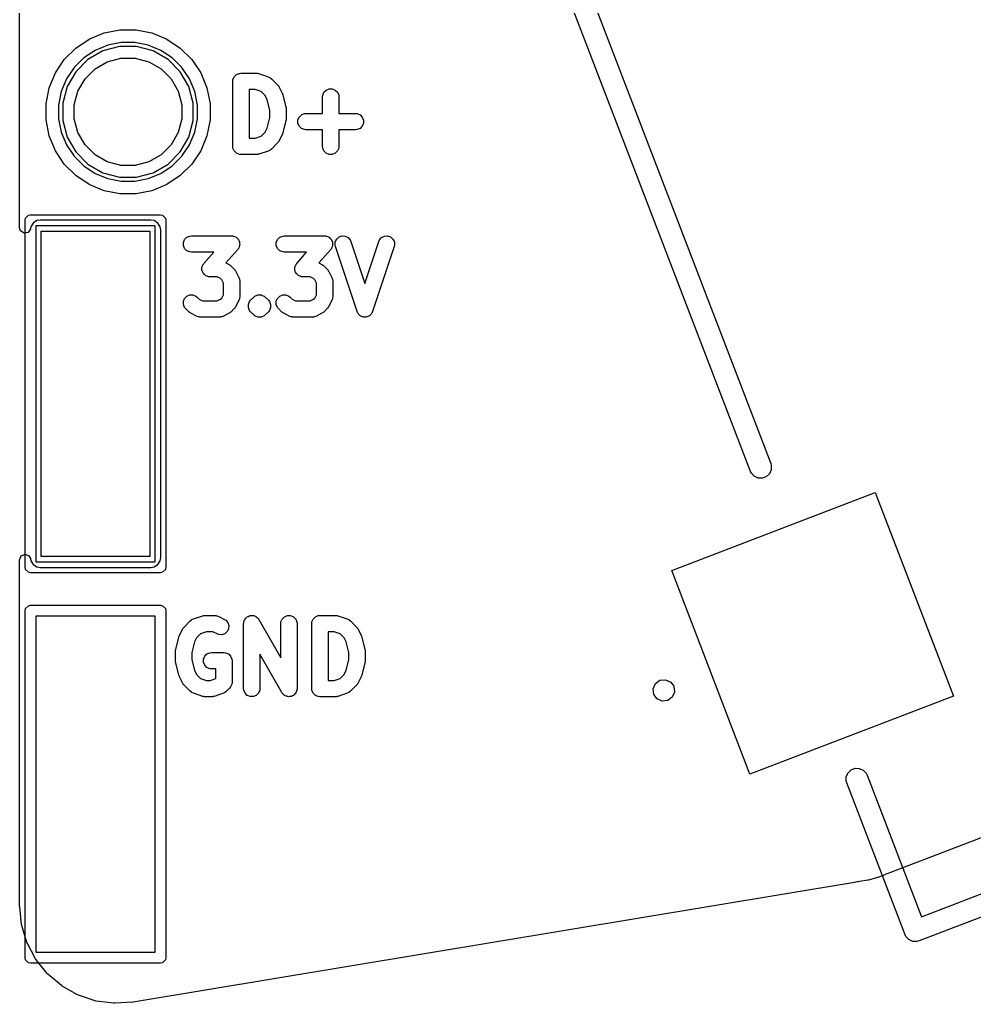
# Model space of a CAD drawing. Extents: x 121.6 to 171.8, y -137.8 to -68.
# Drawn here: x 121.6 to 130.41, y -136.72 to -127.65 of the extents above; entities that cross this region are included whole.
import ezdxf

# ---------------------------------------------------------------- set-up
doc = ezdxf.new("R2010")
doc.units = 0
doc.layers.add('BLACK', color=7, linetype='CONTINUOUS')

msp = doc.modelspace()

# ---------------------------------------------------------------- linework, layer by layer
at = {"layer": 'BLACK', "linetype": 'CONTINUOUS'}
for p, q in [((128.341933, -131.815052), (125.833358, -125.279989)), ((126.05591, -125.301673), (128.528649, -131.743378)), ((121.6005, -128.420677), (121.6005, -126.720677)), ((122.241738, -127.82974), (122.379384, -127.772725)), ((122.379384, -127.772725), (122.525507, -127.74366)), ((122.525507, -127.74366), (122.674493, -127.74366)), ((122.674493, -127.74366), (122.820616, -127.772725)), ((122.820616, -127.772725), (122.958262, -127.82974)), ((122.117861, -127.912512), (122.241738, -127.82974)), ((122.413319, -127.884595), (122.296846, -127.932839)), ((122.520677, -127.8975), (122.367442, -127.938559)), ((122.536965, -127.86), (122.413319, -127.884595)), ((122.520679, -127.8975), (122.520677, -127.8975)), ((122.679321, -127.8975), (122.520679, -127.8975)), ((122.663035, -127.86), (122.536965, -127.86)), ((122.786681, -127.884595), (122.663035, -127.86)), ((122.679322, -127.8975), (122.679321, -127.8975)), ((122.832557, -127.938559), (122.679322, -127.8975)), ((122.903154, -127.932839), (122.786681, -127.884595)), ((122.958262, -127.82974), (123.082139, -127.912512)), ((122.012512, -128.017861), (122.117861, -127.912512)), ((122.296846, -127.932839), (122.192024, -128.002879)), ((122.367442, -127.938559), (122.230058, -128.017877)), ((122.969941, -128.017877), (122.832557, -127.938559)), ((123.007976, -128.002879), (122.903154, -127.932839)), ((123.082139, -127.912512), (123.187488, -128.017861)), ((121.92974, -128.141738), (122.012512, -128.017861)), ((122.192024, -128.002879), (122.102879, -128.092024)), ((122.230051, -128.017883), (122.117883, -128.130051)), ((122.230058, -128.017877), (122.230051, -128.017883)), ((122.295619, -128.103323), (122.408658, -128.03806)), ((122.408658, -128.03806), (122.534737, -128.004278)), ((122.534737, -128.004278), (122.665263, -128.004278)), ((122.665263, -128.004278), (122.791342, -128.03806)), ((122.791342, -128.03806), (122.904381, -128.103323)), ((122.969948, -128.017883), (122.969941, -128.017877)), ((123.082116, -128.130051), (122.969948, -128.017883)), ((123.097121, -128.092024), (123.007976, -128.002879)), ((123.187488, -128.017861), (123.27026, -128.141738)), ((121.872725, -128.279384), (121.92974, -128.141738)), ((122.102879, -128.092024), (122.032839, -128.196846)), ((122.117877, -128.130058), (122.038559, -128.267442)), ((122.117883, -128.130051), (122.117877, -128.130058)), ((122.203323, -128.195619), (122.295619, -128.103323)), ((122.904381, -128.103323), (122.996677, -128.195619)), ((123.082122, -128.130058), (123.082116, -128.130051)), ((123.16144, -128.267442), (123.082122, -128.130058)), ((123.167161, -128.196846), (123.097121, -128.092024)), ((123.27026, -128.141738), (123.327275, -128.279384)), ((123.579181, -128.177103), (123.599873, -128.156411)), ((123.599873, -128.156411), (123.626909, -128.145212)), ((123.626909, -128.145212), (123.641541, -128.143771)), ((123.641541, -128.143771), (123.784398, -128.143771)), ((123.784398, -128.143771), (123.791803, -128.1445)), ((123.791803, -128.1445), (123.793778, -128.14436)), ((123.793778, -128.14436), (123.796375, -128.14495)), ((123.796375, -128.14495), (123.79903, -128.145212)), ((123.79903, -128.145212), (123.800861, -128.14597)), ((123.800861, -128.14597), (123.808115, -128.14762)), ((123.808115, -128.14762), (123.893828, -128.176191)), ((122.032839, -128.196846), (121.984595, -128.313319)), ((122.13806, -128.308658), (122.203323, -128.195619)), ((122.996677, -128.195619), (123.06194, -128.308658)), ((123.215405, -128.313319), (123.167161, -128.196846)), ((123.566541, -128.218771), (123.567982, -128.204139)), ((123.566541, -128.818771), (123.566541, -128.218771)), ((123.567982, -128.204139), (123.579181, -128.177103)), ((123.893828, -128.176191), (123.907254, -128.182185)), ((123.907254, -128.182185), (123.909289, -128.18395)), ((123.909289, -128.18395), (123.91178, -128.184982)), ((123.91178, -128.184982), (123.923145, -128.194309)), ((123.923145, -128.194309), (123.980288, -128.251452)), ((123.980288, -128.251452), (123.985008, -128.257204)), ((123.985008, -128.257204), (123.986505, -128.258502)), ((123.986505, -128.258502), (123.987924, -128.260757)), ((123.987924, -128.260757), (123.989615, -128.262817)), ((121.84366, -128.425507), (121.872725, -128.279384)), ((121.984595, -128.313319), (121.96, -128.436965)), ((122.038559, -128.267442), (121.9975, -128.420677)), ((122.104278, -128.434737), (122.13806, -128.308658)), ((123.06194, -128.308658), (123.095722, -128.434737)), ((123.161441, -128.267444), (123.16144, -128.267442)), ((123.2025, -128.420679), (123.161441, -128.267444)), ((123.24, -128.436965), (123.215405, -128.313319)), ((123.327275, -128.279384), (123.35634, -128.425507)), ((123.772228, -128.293771), (123.716541, -128.293771)), ((123.716541, -128.293771), (123.716541, -128.743771)), ((123.829598, -128.312894), (123.772228, -128.293771)), ((123.865615, -128.348911), (123.829598, -128.312894)), ((123.885061, -128.387803), (123.865615, -128.348911)), ((123.989615, -128.262817), (123.990372, -128.264646)), ((123.990372, -128.264646), (123.994337, -128.270944)), ((123.994337, -128.270944), (124.022908, -128.328088)), ((124.022908, -128.328088), (124.023316, -128.329155)), ((124.023316, -128.329155), (124.02364, -128.329592)), ((124.02364, -128.329592), (124.025841, -128.335752)), ((124.025841, -128.335752), (124.028163, -128.34182)), ((124.028163, -128.34182), (124.028201, -128.342358)), ((124.028201, -128.342358), (124.028587, -128.343438)), ((124.028587, -128.343438), (124.057159, -128.457723)), ((124.395112, -128.361628), (124.396553, -128.346996)), ((124.396553, -128.346996), (124.407752, -128.31996)), ((124.407752, -128.31996), (124.428444, -128.299268)), ((124.428444, -128.299268), (124.45548, -128.288069)), ((124.45548, -128.288069), (124.484744, -128.288069)), ((124.484744, -128.288069), (124.51178, -128.299268)), ((124.51178, -128.299268), (124.532472, -128.31996)), ((124.532472, -128.31996), (124.543671, -128.346996)), ((124.543671, -128.346996), (124.545112, -128.361628)), ((121.6005, -129.569899), (121.6005, -128.420677)), ((121.84366, -128.436965), (121.84366, -128.425507)), ((121.84366, -128.574493), (121.84366, -128.436965)), ((121.96, -128.436965), (121.96, -128.563035)), ((121.9975, -128.420677), (121.9975, -128.579322)), ((122.104278, -128.565263), (122.104278, -128.434737)), ((123.095722, -128.434737), (123.095722, -128.565263)), ((123.2025, -128.579321), (123.2025, -128.420679)), ((123.24, -128.563035), (123.24, -128.436965)), ((123.35634, -128.425507), (123.35634, -128.574493)), ((123.909398, -128.485148), (123.885061, -128.387803)), ((124.395112, -128.5152), (124.395112, -128.361628)), ((124.545112, -128.361628), (124.545112, -128.5152)), ((123.909398, -128.552393), (123.909398, -128.485148)), ((124.057159, -128.457723), (124.057534, -128.460261)), ((124.057534, -128.460261), (124.057957, -128.461282)), ((124.057957, -128.461282), (124.058499, -128.466793)), ((124.058499, -128.466793), (124.059309, -128.472268)), ((124.059309, -128.472268), (124.059146, -128.47336)), ((124.059146, -128.47336), (124.059398, -128.475914)), ((124.059398, -128.475914), (124.059398, -128.561628)), ((124.179181, -128.548532), (124.199873, -128.52784)), ((124.199873, -128.52784), (124.226909, -128.516641)), ((124.226909, -128.516641), (124.241541, -128.5152)), ((124.241541, -128.5152), (124.395112, -128.5152)), ((124.545112, -128.5152), (124.698684, -128.5152)), ((124.698684, -128.5152), (124.713316, -128.516641)), ((124.713316, -128.516641), (124.740352, -128.52784)), ((124.740352, -128.52784), (124.761044, -128.548532)), ((121.872725, -128.720616), (121.84366, -128.574493)), ((121.96, -128.563035), (121.984595, -128.686681)), ((121.9975, -128.579322), (122.038559, -128.732557)), ((122.13806, -128.691342), (122.104278, -128.565263)), ((123.095722, -128.565263), (123.06194, -128.691342)), ((123.161441, -128.732556), (123.2025, -128.579321)), ((123.215405, -128.686681), (123.24, -128.563035)), ((123.35634, -128.574493), (123.327275, -128.720616)), ((123.885061, -128.649738), (123.909398, -128.552393)), ((124.057159, -128.579819), (124.028587, -128.694104)), ((124.057534, -128.57728), (124.057159, -128.579819)), ((124.057957, -128.57626), (124.057534, -128.57728)), ((124.058499, -128.570748), (124.057957, -128.57626)), ((124.059309, -128.565274), (124.058499, -128.570748)), ((124.059398, -128.561628), (124.059146, -128.564181)), ((124.059146, -128.564181), (124.059309, -128.565274)), ((124.167982, -128.575568), (124.179181, -128.548532)), ((124.167982, -128.604832), (124.167982, -128.575568)), ((124.179181, -128.631868), (124.167982, -128.604832)), ((124.761044, -128.548532), (124.772243, -128.575568)), ((124.772243, -128.604832), (124.761044, -128.631868)), ((124.772243, -128.575568), (124.772243, -128.604832)), ((121.984595, -128.686681), (122.032839, -128.803154)), ((122.203323, -128.804381), (122.13806, -128.691342)), ((123.06194, -128.691342), (122.996677, -128.804381)), ((123.167161, -128.803154), (123.215405, -128.686681)), ((123.829598, -128.724647), (123.865615, -128.68863)), ((123.865615, -128.68863), (123.885061, -128.649738)), ((124.022908, -128.709454), (123.994337, -128.766598)), ((124.023316, -128.708386), (124.022908, -128.709454)), ((124.02364, -128.70795), (124.023316, -128.708386)), ((124.025841, -128.701789), (124.02364, -128.70795)), ((124.028163, -128.695722), (124.025841, -128.701789)), ((124.028201, -128.695183), (124.028163, -128.695722)), ((124.028587, -128.694104), (124.028201, -128.695183)), ((124.199873, -128.65256), (124.179181, -128.631868)), ((124.226909, -128.663759), (124.199873, -128.65256)), ((124.241541, -128.6652), (124.226909, -128.663759)), ((124.395112, -128.6652), (124.241541, -128.6652)), ((124.395112, -128.818771), (124.395112, -128.6652)), ((124.698684, -128.6652), (124.545112, -128.6652)), ((124.545112, -128.6652), (124.545112, -128.818771)), ((124.713316, -128.663759), (124.698684, -128.6652)), ((124.740352, -128.65256), (124.713316, -128.663759)), ((124.761044, -128.631868), (124.740352, -128.65256)), ((121.92974, -128.858262), (121.872725, -128.720616)), ((122.032839, -128.803154), (122.102879, -128.907976)), ((122.038559, -128.732557), (122.117877, -128.869941)), ((122.295619, -128.896677), (122.203323, -128.804381)), ((122.996677, -128.804381), (122.904381, -128.896677)), ((123.08212, -128.869944), (123.161441, -128.732556)), ((123.097121, -128.907976), (123.167161, -128.803154)), ((123.327275, -128.720616), (123.27026, -128.858262)), ((123.716541, -128.743771), (123.772228, -128.743771)), ((123.772228, -128.743771), (123.829598, -128.724647)), ((123.980288, -128.78609), (123.923145, -128.843233)), ((123.985008, -128.780337), (123.980288, -128.78609)), ((123.986505, -128.77904), (123.985008, -128.780337)), ((123.987924, -128.776784), (123.986505, -128.77904)), ((123.989615, -128.774725), (123.987924, -128.776784)), ((123.990372, -128.772895), (123.989615, -128.774725)), ((123.994337, -128.766598), (123.990372, -128.772895)), ((122.012512, -128.982139), (121.92974, -128.858262)), ((122.117877, -128.869941), (122.117883, -128.869948)), ((122.117883, -128.869948), (122.230051, -128.982116)), ((122.408658, -128.96194), (122.295619, -128.896677)), ((122.904381, -128.896677), (122.791342, -128.96194)), ((122.969944, -128.98212), (123.08212, -128.869944)), ((123.27026, -128.858262), (123.187488, -128.982139)), ((123.567982, -128.833403), (123.566541, -128.818771)), ((123.579181, -128.860439), (123.567982, -128.833403)), ((123.599873, -128.881131), (123.579181, -128.860439)), ((123.626909, -128.89233), (123.599873, -128.881131)), ((123.641541, -128.893771), (123.626909, -128.89233)), ((123.784398, -128.893771), (123.641541, -128.893771)), ((123.791803, -128.893041), (123.784398, -128.893771)), ((123.793778, -128.893182), (123.791803, -128.893041)), ((123.796375, -128.892591), (123.793778, -128.893182)), ((123.79903, -128.89233), (123.796375, -128.892591)), ((123.800861, -128.891571), (123.79903, -128.89233)), ((123.808115, -128.889922), (123.800861, -128.891571)), ((123.893828, -128.861351), (123.808115, -128.889922)), ((123.907254, -128.855357), (123.893828, -128.861351)), ((123.909289, -128.853591), (123.907254, -128.855357)), ((123.91178, -128.85256), (123.909289, -128.853591)), ((123.923145, -128.843233), (123.91178, -128.85256)), ((124.396553, -128.833403), (124.395112, -128.818771)), ((124.407752, -128.860439), (124.396553, -128.833403)), ((124.428444, -128.881131), (124.407752, -128.860439)), ((124.45548, -128.89233), (124.428444, -128.881131)), ((124.484744, -128.89233), (124.45548, -128.89233)), ((124.51178, -128.881131), (124.484744, -128.89233)), ((124.532472, -128.860439), (124.51178, -128.881131)), ((124.543671, -128.833403), (124.532472, -128.860439)), ((124.545112, -128.818771), (124.543671, -128.833403)), ((122.117861, -129.087488), (122.012512, -128.982139)), ((122.102879, -128.907976), (122.192024, -128.997121)), ((122.230051, -128.982116), (122.230058, -128.982122)), ((122.230058, -128.982122), (122.367442, -129.06144)), ((122.534737, -128.995722), (122.408658, -128.96194)), ((122.791342, -128.96194), (122.665263, -128.995722)), ((122.832556, -129.061441), (122.969944, -128.98212)), ((123.007976, -128.997121), (123.097121, -128.907976)), ((123.187488, -128.982139), (123.082139, -129.087488)), ((122.192024, -128.997121), (122.296846, -129.067161)), ((122.296846, -129.067161), (122.413319, -129.115405)), ((122.367442, -129.06144), (122.367444, -129.061441)), ((122.367444, -129.061441), (122.520679, -129.1025)), ((122.665263, -128.995722), (122.534737, -128.995722)), ((122.679321, -129.1025), (122.832556, -129.061441)), ((122.786681, -129.115405), (122.903154, -129.067161)), ((122.903154, -129.067161), (123.007976, -128.997121)), ((122.241738, -129.17026), (122.117861, -129.087488)), ((122.413319, -129.115405), (122.536965, -129.14)), ((122.520679, -129.1025), (122.520683, -129.1025)), ((122.520683, -129.1025), (122.679317, -129.1025)), ((122.536965, -129.14), (122.663035, -129.14)), ((122.663035, -129.14), (122.786681, -129.115405)), ((122.679317, -129.1025), (122.679321, -129.1025)), ((123.082139, -129.087488), (122.958262, -129.17026)), ((122.379384, -129.227275), (122.241738, -129.17026)), ((122.525507, -129.25634), (122.379384, -129.227275)), ((122.674493, -129.25634), (122.525507, -129.25634)), ((122.820616, -129.227275), (122.674493, -129.25634)), ((122.958262, -129.17026), (122.820616, -129.227275)), ((121.65, -129.5), (121.653806, -129.480866)), ((121.65, -132.7), (121.65, -129.5)), ((121.653806, -129.480866), (121.680866, -129.453806)), ((121.680866, -129.453806), (121.7, -129.45)), ((121.7, -129.45), (122.9, -129.45)), ((121.726101, -129.526103), (121.703447, -129.560007)), ((121.726104, -129.526101), (121.726101, -129.526103)), ((121.737351, -129.518585), (121.726104, -129.526101)), ((121.760006, -129.503447), (121.737351, -129.518585)), ((121.789904, -129.497501), (121.760006, -129.503447)), ((121.789908, -129.4975), (121.789904, -129.497501)), ((122.81009, -129.4975), (121.789908, -129.4975)), ((122.810095, -129.4975), (122.81009, -129.4975)), ((122.839993, -129.503447), (122.810095, -129.4975)), ((122.873898, -129.526102), (122.839993, -129.503447)), ((122.896553, -129.560007), (122.873898, -129.526102)), ((122.9, -129.45), (122.919134, -129.453806)), ((122.919134, -129.453806), (122.946194, -129.480866)), ((122.946194, -129.480866), (122.95, -129.5)), ((122.95, -129.5), (122.95, -132.7)), ((121.608927, -129.597678), (121.6005, -129.569899)), ((121.640747, -129.618938), (121.608927, -129.597678)), ((121.678279, -129.611472), (121.640747, -129.618938)), ((121.699539, -129.579652), (121.678279, -129.611472)), ((121.703445, -129.560011), (121.699539, -129.579652)), ((121.703447, -129.560007), (121.703445, -129.560011)), ((121.75, -129.55), (121.75, -132.65)), ((122.85, -129.55), (121.75, -129.55)), ((121.8, -132.6), (121.8, -129.6)), ((121.8, -129.6), (122.8, -129.6)), ((122.8, -129.6), (122.8, -132.6)), ((122.85, -132.65), (122.85, -129.55)), ((122.902499, -129.589906), (122.896553, -129.560007)), ((122.902499, -129.589908), (122.902499, -129.589906)), ((122.902499, -129.886832), (122.902499, -129.589908)), ((123.110839, -129.704139), (123.122038, -129.677103)), ((123.110839, -129.733403), (123.110839, -129.704139)), ((123.122038, -129.677103), (123.14273, -129.656411)), ((123.14273, -129.656411), (123.169766, -129.645212)), ((123.169766, -129.645212), (123.184398, -129.643771)), ((123.184398, -129.643771), (123.555826, -129.643771)), ((123.555826, -129.643771), (123.563564, -129.644533)), ((123.563564, -129.644533), (123.565532, -129.644402)), ((123.565532, -129.644402), (123.566887, -129.64486)), ((123.566887, -129.64486), (123.570458, -129.645212)), ((123.570458, -129.645212), (123.581715, -129.649875)), ((123.581715, -129.649875), (123.593253, -129.653777)), ((123.593253, -129.653777), (123.595156, -129.655442)), ((123.595156, -129.655442), (123.597494, -129.656411)), ((123.597494, -129.656411), (123.606109, -129.665026)), ((123.606109, -129.665026), (123.615277, -129.673048)), ((123.615277, -129.673048), (123.616398, -129.675315)), ((123.616398, -129.675315), (123.618186, -129.677103)), ((123.618186, -129.677103), (123.622847, -129.688356)), ((123.622847, -129.688356), (123.628249, -129.699279)), ((123.628249, -129.699279), (123.628417, -129.701802)), ((123.628417, -129.701802), (123.629385, -129.704139)), ((123.629385, -129.704139), (123.629385, -129.716323)), ((123.967982, -129.704139), (123.979181, -129.677103)), ((123.967982, -129.733403), (123.967982, -129.704139)), ((123.979181, -129.677103), (123.999873, -129.656411)), ((123.999873, -129.656411), (124.026909, -129.645212)), ((124.026909, -129.645212), (124.041541, -129.643771)), ((124.041541, -129.643771), (124.412969, -129.643771)), ((124.412969, -129.643771), (124.420707, -129.644533)), ((124.420707, -129.644533), (124.422675, -129.644402)), ((124.422675, -129.644402), (124.42403, -129.64486)), ((124.42403, -129.64486), (124.427601, -129.645212)), ((124.427601, -129.645212), (124.438858, -129.649875)), ((124.438858, -129.649875), (124.450396, -129.653777)), ((124.450396, -129.653777), (124.452299, -129.655442)), ((124.452299, -129.655442), (124.454637, -129.656411)), ((124.454637, -129.656411), (124.463252, -129.665026)), ((124.463252, -129.665026), (124.47242, -129.673048)), ((124.47242, -129.673048), (124.473541, -129.675315)), ((124.473541, -129.675315), (124.475329, -129.677103)), ((124.475329, -129.677103), (124.47999, -129.688356)), ((124.47999, -129.688356), (124.485392, -129.699279)), ((124.485392, -129.699279), (124.48556, -129.701802)), ((124.48556, -129.701802), (124.486528, -129.704139)), ((124.486528, -129.704139), (124.486528, -129.716323)), ((124.509987, -129.728151), (124.512062, -129.698961)), ((124.512062, -129.698961), (124.525148, -129.672788)), ((124.525148, -129.672788), (124.547255, -129.653614)), ((124.547255, -129.653614), (124.575018, -129.64436)), ((124.575018, -129.64436), (124.604208, -129.646435)), ((124.604208, -129.646435), (124.630381, -129.659521)), ((124.630381, -129.659521), (124.649555, -129.681628)), ((124.649555, -129.681628), (124.655549, -129.695054)), ((124.655549, -129.695054), (124.784397, -130.0816)), ((124.784397, -130.0816), (124.913247, -129.695053)), ((124.913247, -129.695053), (124.919241, -129.681628)), ((124.919241, -129.681628), (124.938415, -129.659521)), ((124.938415, -129.659521), (124.964588, -129.646434)), ((124.964588, -129.646434), (124.993778, -129.644359)), ((124.993778, -129.644359), (125.021541, -129.653613)), ((125.021541, -129.653613), (125.043648, -129.672787)), ((125.043648, -129.672787), (125.056735, -129.698961)), ((125.056735, -129.698961), (125.058809, -129.728151)), ((123.122038, -129.760439), (123.110839, -129.733403)), ((123.14273, -129.781131), (123.122038, -129.760439)), ((123.169766, -129.79233), (123.14273, -129.781131)), ((123.184398, -129.793771), (123.169766, -129.79233)), ((123.390543, -129.793771), (123.184398, -129.793771)), ((123.299383, -129.897954), (123.390543, -129.793771)), ((123.612269, -129.768159), (123.50228, -129.893859)), ((123.61679, -129.761834), (123.612269, -129.768159)), ((123.618186, -129.760439), (123.61679, -129.761834)), ((123.618734, -129.759115), (123.618186, -129.760439)), ((123.62082, -129.756198), (123.618734, -129.759115)), ((123.624721, -129.74466), (123.62082, -129.756198)), ((123.629385, -129.733403), (123.624721, -129.74466)), ((123.629385, -129.716323), (123.630195, -129.728477)), ((123.630195, -129.728477), (123.629385, -129.730872)), ((123.629385, -129.730872), (123.629385, -129.733403)), ((123.979181, -129.760439), (123.967982, -129.733403)), ((123.999873, -129.781131), (123.979181, -129.760439)), ((124.026909, -129.79233), (123.999873, -129.781131)), ((124.041541, -129.793771), (124.026909, -129.79233)), ((124.247686, -129.793771), (124.041541, -129.793771)), ((124.156526, -129.897954), (124.247686, -129.793771)), ((124.469412, -129.768159), (124.359423, -129.893859)), ((124.473933, -129.761834), (124.469412, -129.768159)), ((124.475329, -129.760439), (124.473933, -129.761834)), ((124.475877, -129.759115), (124.475329, -129.760439)), ((124.477963, -129.756198), (124.475877, -129.759115)), ((124.481864, -129.74466), (124.477963, -129.756198)), ((124.486528, -129.733403), (124.481864, -129.74466)), ((124.486528, -129.716323), (124.487338, -129.728477)), ((124.487338, -129.728477), (124.486528, -129.730872)), ((124.486528, -129.730872), (124.486528, -129.733403)), ((124.513247, -129.742488), (124.509987, -129.728151)), ((124.713247, -130.342489), (124.513247, -129.742488)), ((125.055549, -129.742488), (124.855549, -130.342488)), ((125.058809, -129.728151), (125.055549, -129.742488)), ((122.902499, -129.888792), (122.902499, -129.886832)), ((122.902499, -131.083458), (122.902499, -129.888792)), ((123.50228, -129.893859), (123.532225, -129.908832)), ((124.359423, -129.893859), (124.389368, -129.908832)), ((123.281457, -129.937636), (123.282267, -129.93524)), ((123.282267, -129.949789), (123.281457, -129.937636)), ((123.282267, -129.93271), (123.28693, -129.921452)), ((123.282267, -129.93524), (123.282267, -129.93271)), ((123.282267, -129.961974), (123.282267, -129.949789)), ((123.283234, -129.96431), (123.282267, -129.961974)), ((123.283403, -129.966834), (123.283234, -129.96431)), ((123.288804, -129.977756), (123.283403, -129.966834)), ((123.28693, -129.921452), (123.290832, -129.909915)), ((123.293466, -129.98901), (123.288804, -129.977756)), ((123.290832, -129.909915), (123.292917, -129.906997)), ((123.292917, -129.906997), (123.293466, -129.905674)), ((123.293466, -129.905674), (123.294861, -129.904278)), ((123.294861, -129.904278), (123.299383, -129.897954)), ((123.532225, -129.908832), (123.538521, -129.912795)), ((123.538521, -129.912795), (123.540352, -129.913554)), ((123.540352, -129.913554), (123.542413, -129.915245)), ((123.542413, -129.915245), (123.544668, -129.916665)), ((123.544668, -129.916665), (123.545964, -129.91816)), ((123.545964, -129.91816), (123.551717, -129.922881)), ((123.551717, -129.922881), (123.580288, -129.951452)), ((123.580288, -129.951452), (123.585008, -129.957204)), ((123.585008, -129.957204), (123.586505, -129.958502)), ((123.586505, -129.958502), (123.587924, -129.960757)), ((123.587924, -129.960757), (123.589615, -129.962817)), ((123.589615, -129.962817), (123.590372, -129.964646)), ((123.590372, -129.964646), (123.594337, -129.970944)), ((123.594337, -129.970944), (123.622908, -130.028088)), ((124.1386, -129.937636), (124.13941, -129.93524)), ((124.13941, -129.949789), (124.1386, -129.937636)), ((124.13941, -129.93271), (124.144073, -129.921452)), ((124.13941, -129.93524), (124.13941, -129.93271)), ((124.13941, -129.961974), (124.13941, -129.949789)), ((124.140377, -129.96431), (124.13941, -129.961974)), ((124.140546, -129.966834), (124.140377, -129.96431)), ((124.145947, -129.977756), (124.140546, -129.966834)), ((124.144073, -129.921452), (124.147975, -129.909915)), ((124.150609, -129.98901), (124.145947, -129.977756)), ((124.147975, -129.909915), (124.15006, -129.906997)), ((124.15006, -129.906997), (124.150609, -129.905674)), ((124.150609, -129.905674), (124.152004, -129.904278)), ((124.152004, -129.904278), (124.156526, -129.897954)), ((124.389368, -129.908832), (124.395664, -129.912795)), ((124.395664, -129.912795), (124.397495, -129.913554)), ((124.397495, -129.913554), (124.399556, -129.915245)), ((124.399556, -129.915245), (124.401811, -129.916665)), ((124.401811, -129.916665), (124.403107, -129.91816)), ((124.403107, -129.91816), (124.40886, -129.922881)), ((124.40886, -129.922881), (124.437431, -129.951452)), ((124.437431, -129.951452), (124.442151, -129.957204)), ((124.442151, -129.957204), (124.443648, -129.958502)), ((124.443648, -129.958502), (124.445067, -129.960757)), ((124.445067, -129.960757), (124.446758, -129.962817)), ((124.446758, -129.962817), (124.447515, -129.964646)), ((124.447515, -129.964646), (124.45148, -129.970944)), ((124.45148, -129.970944), (124.480051, -130.028088)), ((123.295253, -129.990797), (123.293466, -129.98901)), ((123.296375, -129.993065), (123.295253, -129.990797)), ((123.305543, -130.001087), (123.296375, -129.993065)), ((123.314158, -130.009702), (123.305543, -130.001087)), ((123.316495, -130.01067), (123.314158, -130.009702)), ((123.318399, -130.012336), (123.316495, -130.01067)), ((123.329936, -130.016237), (123.318399, -130.012336)), ((123.341194, -130.020901), (123.329936, -130.016237)), ((123.344764, -130.021252), (123.341194, -130.020901)), ((123.34612, -130.021711), (123.344764, -130.021252)), ((123.348087, -130.021579), (123.34612, -130.021711)), ((123.355826, -130.022342), (123.348087, -130.021579)), ((123.423835, -130.022342), (123.355826, -130.022342)), ((123.454257, -130.037553), (123.423835, -130.022342)), ((123.465615, -130.048911), (123.454257, -130.037553)), ((123.480826, -130.079332), (123.465615, -130.048911)), ((123.622908, -130.028088), (123.628163, -130.04182)), ((123.628163, -130.04182), (123.628353, -130.044506)), ((123.628353, -130.044506), (123.629385, -130.046996)), ((123.629385, -130.046996), (123.630826, -130.061628)), ((123.630826, -130.061628), (123.630826, -130.204485)), ((124.152396, -129.990797), (124.150609, -129.98901)), ((124.153518, -129.993065), (124.152396, -129.990797)), ((124.162686, -130.001087), (124.153518, -129.993065)), ((124.171301, -130.009702), (124.162686, -130.001087)), ((124.173638, -130.01067), (124.171301, -130.009702)), ((124.175542, -130.012336), (124.173638, -130.01067)), ((124.187079, -130.016237), (124.175542, -130.012336)), ((124.198337, -130.020901), (124.187079, -130.016237)), ((124.201907, -130.021252), (124.198337, -130.020901)), ((124.203263, -130.021711), (124.201907, -130.021252)), ((124.20523, -130.021579), (124.203263, -130.021711)), ((124.212969, -130.022342), (124.20523, -130.021579)), ((124.280978, -130.022342), (124.212969, -130.022342)), ((124.3114, -130.037553), (124.280978, -130.022342)), ((124.322758, -130.048911), (124.3114, -130.037553)), ((124.337969, -130.079332), (124.322758, -130.048911)), ((124.480051, -130.028088), (124.485306, -130.04182)), ((124.485306, -130.04182), (124.485496, -130.044506)), ((124.485496, -130.044506), (124.486528, -130.046996)), ((124.486528, -130.046996), (124.487969, -130.061628)), ((124.487969, -130.061628), (124.487969, -130.204485)), ((123.480826, -130.18678), (123.480826, -130.079332)), ((124.337969, -130.18678), (124.337969, -130.079332)), ((123.110839, -130.246995), (123.122038, -130.219959)), ((123.110839, -130.276258), (123.110839, -130.246995)), ((123.122038, -130.219959), (123.142731, -130.199267)), ((123.142731, -130.199267), (123.169768, -130.188069)), ((123.169768, -130.188069), (123.199031, -130.188069)), ((123.199031, -130.188069), (123.226067, -130.199268)), ((123.226067, -130.199268), (123.237432, -130.208596)), ((123.237432, -130.208596), (123.257396, -130.228561)), ((123.257396, -130.228561), (123.287817, -130.243771)), ((123.287817, -130.243771), (123.423837, -130.243771)), ((123.423837, -130.243771), (123.454255, -130.228561)), ((123.454255, -130.228561), (123.465615, -130.217201)), ((123.465615, -130.217201), (123.480826, -130.18678)), ((123.622908, -130.238025), (123.594337, -130.295169)), ((123.628163, -130.224293), (123.622908, -130.238025)), ((123.628353, -130.221606), (123.628163, -130.224293)), ((123.629385, -130.219117), (123.628353, -130.221606)), ((123.630826, -130.204485), (123.629385, -130.219117)), ((123.710839, -130.27557), (123.722037, -130.248533)), ((123.722037, -130.248533), (123.722038, -130.248531)), ((123.722038, -130.248531), (123.731365, -130.237167)), ((123.731365, -130.237167), (123.759937, -130.208595)), ((123.759937, -130.208595), (123.771302, -130.199267)), ((123.771302, -130.199267), (123.790419, -130.191348)), ((123.790419, -130.191348), (123.798338, -130.188069)), ((123.798338, -130.188069), (123.827602, -130.188069)), ((123.827602, -130.188069), (123.827603, -130.188069)), ((123.827603, -130.188069), (123.838801, -130.192707)), ((123.838801, -130.192707), (123.854638, -130.199267)), ((123.854638, -130.199267), (123.854639, -130.199268)), ((123.854639, -130.199268), (123.866004, -130.208596)), ((123.866004, -130.208596), (123.894575, -130.237168)), ((123.894575, -130.237168), (123.903902, -130.248533)), ((123.903902, -130.248533), (123.9151, -130.27557)), ((123.967982, -130.246995), (123.979181, -130.219959)), ((123.967982, -130.276258), (123.967982, -130.246995)), ((123.979181, -130.219959), (123.999874, -130.199267)), ((123.999874, -130.199267), (124.026911, -130.188069)), ((124.026911, -130.188069), (124.056174, -130.188069)), ((124.056174, -130.188069), (124.08321, -130.199268)), ((124.08321, -130.199268), (124.094575, -130.208596)), ((124.094575, -130.208596), (124.114539, -130.228561)), ((124.114539, -130.228561), (124.14496, -130.243771)), ((124.14496, -130.243771), (124.28098, -130.243771)), ((124.28098, -130.243771), (124.311398, -130.228561)), ((124.311398, -130.228561), (124.322758, -130.217201)), ((124.322758, -130.217201), (124.337969, -130.18678)), ((124.480051, -130.238025), (124.45148, -130.295169)), ((124.485306, -130.224293), (124.480051, -130.238025)), ((124.485496, -130.221606), (124.485306, -130.224293)), ((124.486528, -130.219117), (124.485496, -130.221606)), ((124.487969, -130.204485), (124.486528, -130.219117)), ((123.122037, -130.303295), (123.110839, -130.276258)), ((123.131364, -130.31466), (123.122037, -130.303295)), ((123.159935, -130.343232), (123.131364, -130.31466)), ((123.165689, -130.347955), (123.159935, -130.343232)), ((123.166986, -130.34945), (123.165689, -130.347955)), ((123.545966, -130.347952), (123.544668, -130.34945)), ((123.551718, -130.343232), (123.545966, -130.347952)), ((123.580289, -130.31466), (123.551718, -130.343232)), ((123.585009, -130.308907), (123.580289, -130.31466)), ((123.586505, -130.307611), (123.585009, -130.308907)), ((123.587924, -130.305356), (123.586505, -130.307611)), ((123.589616, -130.303295), (123.587924, -130.305356)), ((123.590374, -130.301464), (123.589616, -130.303295)), ((123.594337, -130.295169), (123.590374, -130.301464)), ((123.710839, -130.304833), (123.710839, -130.27557)), ((123.722038, -130.331869), (123.710839, -130.304833)), ((123.731366, -130.343234), (123.722038, -130.331869)), ((123.759938, -130.371805), (123.731366, -130.343234)), ((123.894574, -130.343233), (123.866003, -130.371804)), ((123.903896, -130.331873), (123.894574, -130.343233)), ((123.903901, -130.331869), (123.903896, -130.331873)), ((123.9151, -130.304833), (123.903901, -130.331869)), ((123.9151, -130.27557), (123.9151, -130.304833)), ((123.97918, -130.303295), (123.967982, -130.276258)), ((123.988507, -130.31466), (123.97918, -130.303295)), ((124.017078, -130.343232), (123.988507, -130.31466)), ((124.022832, -130.347955), (124.017078, -130.343232)), ((124.024129, -130.34945), (124.022832, -130.347955)), ((124.403109, -130.347952), (124.401811, -130.34945)), ((124.408861, -130.343232), (124.403109, -130.347952)), ((124.437432, -130.31466), (124.408861, -130.343232)), ((124.442152, -130.308907), (124.437432, -130.31466)), ((124.443648, -130.307611), (124.442152, -130.308907)), ((124.445067, -130.305356), (124.443648, -130.307611)), ((124.446759, -130.303295), (124.445067, -130.305356)), ((124.447517, -130.301464), (124.446759, -130.303295)), ((124.45148, -130.295169), (124.447517, -130.301464)), ((124.719241, -130.355914), (124.713247, -130.342489)), ((124.855549, -130.342488), (124.849555, -130.355914)), ((123.169238, -130.350867), (123.166986, -130.34945)), ((123.1713, -130.35256), (123.169238, -130.350867)), ((123.173132, -130.353318), (123.1713, -130.35256)), ((123.179428, -130.357282), (123.173132, -130.353318)), ((123.236572, -130.385853), (123.179428, -130.357282)), ((123.250304, -130.391108), (123.236572, -130.385853)), ((123.25299, -130.391298), (123.250304, -130.391108)), ((123.25548, -130.39233), (123.25299, -130.391298)), ((123.270112, -130.393771), (123.25548, -130.39233)), ((123.441541, -130.393771), (123.270112, -130.393771)), ((123.456173, -130.39233), (123.441541, -130.393771)), ((123.458662, -130.391298), (123.456173, -130.39233)), ((123.46135, -130.391108), (123.458662, -130.391298)), ((123.475082, -130.385853), (123.46135, -130.391108)), ((123.532225, -130.357282), (123.475082, -130.385853)), ((123.538522, -130.353318), (123.532225, -130.357282)), ((123.540353, -130.35256), (123.538522, -130.353318)), ((123.542412, -130.350869), (123.540353, -130.35256)), ((123.544668, -130.34945), (123.542412, -130.350869)), ((123.771303, -130.381132), (123.759938, -130.371805)), ((123.782501, -130.38577), (123.771303, -130.381132)), ((123.798338, -130.39233), (123.782501, -130.38577)), ((123.798339, -130.39233), (123.798338, -130.39233)), ((123.79834, -130.39233), (123.798339, -130.39233)), ((123.827603, -130.39233), (123.79834, -130.39233)), ((123.854639, -130.381131), (123.827603, -130.39233)), ((123.854643, -130.381126), (123.854639, -130.381131)), ((123.866003, -130.371804), (123.854643, -130.381126)), ((124.026381, -130.350867), (124.024129, -130.34945)), ((124.028443, -130.35256), (124.026381, -130.350867)), ((124.030275, -130.353318), (124.028443, -130.35256)), ((124.036571, -130.357282), (124.030275, -130.353318)), ((124.093715, -130.385853), (124.036571, -130.357282)), ((124.107447, -130.391108), (124.093715, -130.385853)), ((124.110133, -130.391298), (124.107447, -130.391108)), ((124.112623, -130.39233), (124.110133, -130.391298)), ((124.127255, -130.393771), (124.112623, -130.39233)), ((124.298684, -130.393771), (124.127255, -130.393771)), ((124.313316, -130.39233), (124.298684, -130.393771)), ((124.315805, -130.391298), (124.313316, -130.39233)), ((124.318493, -130.391108), (124.315805, -130.391298)), ((124.332225, -130.385853), (124.318493, -130.391108)), ((124.389368, -130.357282), (124.332225, -130.385853)), ((124.395665, -130.353318), (124.389368, -130.357282)), ((124.397496, -130.35256), (124.395665, -130.353318)), ((124.399555, -130.350869), (124.397496, -130.35256)), ((124.401811, -130.34945), (124.399555, -130.350869)), ((124.722752, -130.359962), (124.719241, -130.355914)), ((124.725148, -130.364754), (124.722752, -130.359962)), ((124.732252, -130.370916), (124.725148, -130.364754)), ((124.738415, -130.378021), (124.732252, -130.370916)), ((124.743207, -130.380417), (124.738415, -130.378021)), ((124.747255, -130.383928), (124.743207, -130.380417)), ((124.756174, -130.386901), (124.747255, -130.383928)), ((124.764588, -130.391108), (124.756174, -130.386901)), ((124.769936, -130.391488), (124.764588, -130.391108)), ((124.775018, -130.393182), (124.769936, -130.391488)), ((124.78439, -130.392515), (124.775018, -130.393182)), ((124.793778, -130.393183), (124.78439, -130.392515)), ((124.798867, -130.391486), (124.793778, -130.393183)), ((124.804208, -130.391107), (124.798867, -130.391486)), ((124.812611, -130.386905), (124.804208, -130.391107)), ((124.821541, -130.383929), (124.812611, -130.386905)), ((124.825592, -130.380415), (124.821541, -130.383929)), ((124.830381, -130.378021), (124.825592, -130.380415)), ((124.836539, -130.37092), (124.830381, -130.378021)), ((124.843648, -130.364755), (124.836539, -130.37092)), ((124.846045, -130.35996), (124.843648, -130.364755)), ((124.849555, -130.355914), (124.846045, -130.35996)), ((122.902499, -131.509555), (122.902499, -131.083458)), ((122.9025, -132.610095), (122.902499, -131.509555)), ((128.528649, -131.743378), (128.533847, -131.76228)), ((128.533847, -131.76228), (128.532825, -131.801285)), ((128.350718, -131.832577), (128.341933, -131.815052)), ((128.377577, -131.860879), (128.350718, -131.832577)), ((128.413221, -131.876749), (128.377577, -131.860879)), ((128.452226, -131.877771), (128.413221, -131.876749)), ((128.488653, -131.863788), (128.452226, -131.877771)), ((128.516955, -131.83693), (128.488653, -131.863788)), ((128.532825, -131.801285), (128.516955, -131.83693)), ((127.616914, -132.730691), (129.493411, -132.010372)), ((129.493411, -132.010372), (130.21373, -133.886869)), ((138.663135, -132.057984), (129.63475, -135.514395)), ((121.6005, -132.630098), (121.615145, -132.594743)), ((121.615145, -132.594743), (121.6505, -132.580098)), ((121.6505, -132.580098), (121.685855, -132.594743)), ((121.685855, -132.594743), (121.699539, -132.620343)), ((122.8, -132.6), (121.8, -132.6)), ((122.896553, -132.639993), (122.9025, -132.610095)), ((129.918752, -135.922805), (138.694408, -132.554146)), ((121.6005, -135.8264), (121.6005, -132.630098)), ((121.653806, -132.719134), (121.65, -132.7)), ((121.699539, -132.620343), (121.703447, -132.639993)), ((121.703447, -132.639993), (121.726102, -132.673898)), ((121.726102, -132.673898), (121.760007, -132.696553)), ((121.75, -132.65), (122.85, -132.65)), ((121.760007, -132.696553), (121.789905, -132.7025)), ((121.789905, -132.7025), (122.810094, -132.702499)), ((122.810094, -132.702499), (122.839993, -132.696553)), ((122.839993, -132.696553), (122.873898, -132.673898)), ((122.873898, -132.673898), (122.896553, -132.639993)), ((122.95, -132.7), (122.946194, -132.719134)), ((121.680866, -132.746194), (121.653806, -132.719134)), ((121.7, -132.75), (121.680866, -132.746194)), ((122.9, -132.75), (121.7, -132.75)), ((122.919134, -132.746194), (122.9, -132.75)), ((122.946194, -132.719134), (122.919134, -132.746194)), ((128.337233, -134.607188), (127.616914, -132.730691)), ((121.653806, -133.080866), (121.680866, -133.053806)), ((121.680866, -133.053806), (121.7, -133.05)), ((121.7, -133.05), (122.9, -133.05)), ((122.9, -133.05), (122.919134, -133.053806)), ((122.919134, -133.053806), (122.946194, -133.080866)), ((121.65, -133.1), (121.653806, -133.080866)), ((121.65, -136.3), (121.65, -133.1)), ((121.75, -133.15), (121.75, -136.25)), ((122.85, -133.15), (121.75, -133.15)), ((122.85, -136.25), (122.85, -133.15)), ((122.946194, -133.080866), (122.95, -133.1)), ((122.95, -133.1), (122.95, -136.3)), ((123.203538, -133.176191), (123.289252, -133.14762)), ((123.289252, -133.14762), (123.296505, -133.14597)), ((123.296505, -133.14597), (123.298337, -133.145212)), ((123.298337, -133.145212), (123.300991, -133.14495)), ((123.300991, -133.14495), (123.303589, -133.14436)), ((123.303589, -133.14436), (123.305563, -133.1445)), ((123.305563, -133.1445), (123.312969, -133.143771)), ((123.312969, -133.143771), (123.398684, -133.143771)), ((123.398684, -133.143771), (123.413316, -133.145212)), ((123.413316, -133.145212), (123.415805, -133.146243)), ((123.415805, -133.146243), (123.418493, -133.146434)), ((123.418493, -133.146434), (123.432225, -133.151689)), ((123.432225, -133.151689), (123.489367, -133.18026)), ((123.692341, -133.162163), (123.696494, -133.159789)), ((123.696494, -133.159789), (123.699873, -133.156411)), ((123.699873, -133.156411), (123.709085, -133.152594)), ((123.709085, -133.152594), (123.71775, -133.147644)), ((123.71775, -133.147644), (123.722493, -133.147041)), ((123.722493, -133.147041), (123.726909, -133.145212)), ((123.726909, -133.145212), (123.736883, -133.145212)), ((123.736883, -133.145212), (123.74678, -133.143954)), ((123.74678, -133.143954), (123.751392, -133.145212)), ((123.751392, -133.145212), (123.756173, -133.145212)), ((123.756173, -133.145212), (123.765388, -133.149029)), ((123.765388, -133.149029), (123.775012, -133.151654)), ((123.775012, -133.151654), (123.778792, -133.154581)), ((123.778792, -133.154581), (123.783209, -133.156411)), ((123.783209, -133.156411), (123.790259, -133.163461)), ((124.022038, -133.177103), (124.04273, -133.156411)), ((124.04273, -133.156411), (124.069766, -133.145212)), ((124.069766, -133.145212), (124.09903, -133.145212)), ((124.09903, -133.145212), (124.126066, -133.156411)), ((124.126066, -133.156411), (124.146758, -133.177103)), ((124.307752, -133.177103), (124.328444, -133.156411)), ((124.328444, -133.156411), (124.35548, -133.145212)), ((124.35548, -133.145212), (124.370112, -133.143771)), ((124.370112, -133.143771), (124.512969, -133.143771)), ((124.512969, -133.143771), (124.520374, -133.1445)), ((124.520374, -133.1445), (124.522349, -133.14436)), ((124.522349, -133.14436), (124.524946, -133.14495)), ((124.524946, -133.14495), (124.527601, -133.145212)), ((124.527601, -133.145212), (124.529432, -133.14597)), ((124.529432, -133.14597), (124.536686, -133.14762)), ((124.536686, -133.14762), (124.622399, -133.176191)), ((123.117079, -133.251452), (123.174222, -133.194309)), ((123.174222, -133.194309), (123.185587, -133.184982)), ((123.185587, -133.184982), (123.188077, -133.18395)), ((123.188077, -133.18395), (123.190113, -133.182185)), ((123.190113, -133.182185), (123.203538, -133.176191)), ((123.489367, -133.18026), (123.50181, -133.188093)), ((123.50181, -133.188093), (123.520984, -133.2102)), ((123.520984, -133.2102), (123.530237, -133.237961)), ((123.530237, -133.237961), (123.528163, -133.267151)), ((123.666541, -133.218771), (123.666911, -133.215007)), ((123.666541, -133.818771), (123.666541, -133.218771)), ((123.666724, -133.213532), (123.667245, -133.211621)), ((123.666911, -133.215007), (123.666724, -133.213532)), ((123.667245, -133.211621), (123.667982, -133.204139)), ((123.667982, -133.204139), (123.671799, -133.194923)), ((123.671799, -133.194923), (123.674424, -133.1853)), ((123.674424, -133.1853), (123.677351, -133.181519)), ((123.677351, -133.181519), (123.679181, -133.177103)), ((123.679181, -133.177103), (123.686231, -133.170052)), ((123.686231, -133.170052), (123.692341, -133.162163)), ((123.790259, -133.163461), (123.798149, -133.169571)), ((123.798149, -133.169571), (123.802501, -133.175703)), ((123.802501, -133.175703), (123.803901, -133.177103)), ((123.803901, -133.177103), (123.80447, -133.178477)), ((123.80447, -133.178477), (123.806659, -133.181561)), ((123.806659, -133.181561), (124.009398, -133.536354)), ((124.009398, -133.218771), (124.010839, -133.204139)), ((124.009398, -133.536354), (124.009398, -133.218771)), ((124.010839, -133.204139), (124.022038, -133.177103)), ((124.146758, -133.177103), (124.157957, -133.204139)), ((124.157957, -133.204139), (124.159398, -133.218771)), ((124.159398, -133.218771), (124.159398, -133.818771)), ((124.295112, -133.218771), (124.296553, -133.204139)), ((124.295112, -133.818771), (124.295112, -133.218771)), ((124.296553, -133.204139), (124.307752, -133.177103)), ((124.622399, -133.176191), (124.635825, -133.182185)), ((124.635825, -133.182185), (124.63786, -133.18395)), ((124.63786, -133.18395), (124.640351, -133.184982)), ((124.640351, -133.184982), (124.651716, -133.194309)), ((124.651716, -133.194309), (124.708859, -133.251452)), ((123.069204, -133.341819), (123.071531, -133.335737)), ((123.071531, -133.335737), (123.073727, -133.329592)), ((123.073727, -133.329592), (123.074049, -133.329156)), ((123.074049, -133.329156), (123.074459, -133.328087)), ((123.074459, -133.328087), (123.10303, -133.270944)), ((123.10303, -133.270944), (123.106994, -133.264644)), ((123.106994, -133.264644), (123.107752, -133.262817)), ((123.107752, -133.262817), (123.10944, -133.26076)), ((123.10944, -133.26076), (123.110862, -133.258501)), ((123.110862, -133.258501), (123.11236, -133.257201)), ((123.11236, -133.257201), (123.117079, -133.251452)), ((123.267769, -133.312894), (123.23175, -133.348912)), ((123.325138, -133.293771), (123.267769, -133.312894)), ((123.380979, -133.293771), (123.325138, -133.293771)), ((123.422285, -133.314424), (123.380979, -133.293771)), ((123.436017, -133.319679), (123.422285, -133.314424)), ((123.465207, -133.321753), (123.436017, -133.319679)), ((123.492968, -133.312499), (123.465207, -133.321753)), ((123.515076, -133.293326), (123.492968, -133.312499)), ((123.528163, -133.267151), (123.515076, -133.293326)), ((124.500799, -133.293771), (124.445112, -133.293771)), ((124.445112, -133.293771), (124.445112, -133.743771)), ((124.558169, -133.312894), (124.500799, -133.293771)), ((124.594186, -133.348911), (124.558169, -133.312894)), ((124.708859, -133.251452), (124.713579, -133.257204)), ((124.713579, -133.257204), (124.715076, -133.258502)), ((124.715076, -133.258502), (124.716495, -133.260757)), ((124.716495, -133.260757), (124.718186, -133.262817)), ((124.718186, -133.262817), (124.718943, -133.264646)), ((124.718943, -133.264646), (124.722908, -133.270944)), ((124.722908, -133.270944), (124.751479, -133.328088)), ((124.751479, -133.328088), (124.751887, -133.329155)), ((124.751887, -133.329155), (124.752211, -133.329592)), ((124.752211, -133.329592), (124.754412, -133.335752)), ((124.754412, -133.335752), (124.756734, -133.34182)), ((123.040208, -133.457724), (123.06878, -133.343438)), ((123.06878, -133.343438), (123.069165, -133.342358)), ((123.069165, -133.342358), (123.069204, -133.341819)), ((123.212306, -133.387802), (123.187969, -133.485148)), ((123.23175, -133.348912), (123.212306, -133.387802)), ((124.613632, -133.387803), (124.594186, -133.348911)), ((124.637969, -133.485148), (124.613632, -133.387803)), ((124.756734, -133.34182), (124.756772, -133.342358)), ((124.756772, -133.342358), (124.757158, -133.343438)), ((124.757158, -133.343438), (124.78573, -133.457723)), ((123.037969, -133.475914), (123.03822, -133.47336)), ((123.037969, -133.561628), (123.037969, -133.475914)), ((123.038058, -133.472268), (123.038867, -133.466794)), ((123.03822, -133.47336), (123.038058, -133.472268)), ((123.038867, -133.466794), (123.03941, -133.461282)), ((123.03941, -133.461282), (123.039832, -133.46026)), ((123.039832, -133.46026), (123.040208, -133.457724)), ((123.187969, -133.485148), (123.187969, -133.552393)), ((123.296553, -133.546996), (123.307752, -133.51996)), ((123.307752, -133.51996), (123.328444, -133.499268)), ((123.328444, -133.499268), (123.35548, -133.488069)), ((123.35548, -133.488069), (123.370112, -133.486628)), ((123.370112, -133.486628), (123.484398, -133.486628)), ((123.484398, -133.486628), (123.49903, -133.488069)), ((123.49903, -133.488069), (123.526066, -133.499268)), ((123.526066, -133.499268), (123.546758, -133.51996)), ((123.546758, -133.51996), (123.557957, -133.546996)), ((124.01928, -133.855982), (123.816541, -133.501188)), ((123.816541, -133.501188), (123.816541, -133.818771)), ((124.637969, -133.552393), (124.637969, -133.485148)), ((124.78573, -133.457723), (124.786105, -133.460261)), ((124.786105, -133.460261), (124.786528, -133.461282)), ((124.786528, -133.461282), (124.78707, -133.466793)), ((124.78707, -133.466793), (124.78788, -133.472268)), ((124.78788, -133.472268), (124.787717, -133.47336)), ((124.787717, -133.47336), (124.787969, -133.475914)), ((124.787969, -133.475914), (124.787969, -133.561628)), ((123.03822, -133.564181), (123.037969, -133.561628)), ((123.038058, -133.565274), (123.03822, -133.564181)), ((123.038867, -133.570747), (123.038058, -133.565274)), ((123.03941, -133.57626), (123.038867, -133.570747)), ((123.039832, -133.577281), (123.03941, -133.57626)), ((123.040208, -133.579818), (123.039832, -133.577281)), ((123.06878, -133.694104), (123.040208, -133.579818)), ((123.187969, -133.552393), (123.212306, -133.649739)), ((123.296553, -133.57626), (123.296553, -133.546996)), ((123.307752, -133.603296), (123.296553, -133.57626)), ((123.328444, -133.623988), (123.307752, -133.603296)), ((123.557957, -133.546996), (123.559398, -133.561628)), ((123.559398, -133.561628), (123.559398, -133.761628)), ((124.613632, -133.649738), (124.637969, -133.552393)), ((124.78573, -133.579819), (124.757158, -133.694104)), ((124.786105, -133.57728), (124.78573, -133.579819)), ((124.786528, -133.57626), (124.786105, -133.57728)), ((124.78707, -133.570748), (124.786528, -133.57626)), ((124.78788, -133.565274), (124.78707, -133.570748)), ((124.787969, -133.561628), (124.787717, -133.564181)), ((124.787717, -133.564181), (124.78788, -133.565274)), ((123.069165, -133.695183), (123.06878, -133.694104)), ((123.069204, -133.695723), (123.069165, -133.695183)), ((123.071531, -133.701804), (123.069204, -133.695723)), ((123.073727, -133.70795), (123.071531, -133.701804)), ((123.212306, -133.649739), (123.23175, -133.688629)), ((123.23175, -133.688629), (123.267769, -133.724648)), ((123.35548, -133.635187), (123.328444, -133.623988)), ((123.370112, -133.636628), (123.35548, -133.635187)), ((123.409398, -133.636628), (123.370112, -133.636628)), ((123.409398, -133.726619), (123.409398, -133.636628)), ((124.558169, -133.724647), (124.594186, -133.68863)), ((124.594186, -133.68863), (124.613632, -133.649738)), ((124.754412, -133.701789), (124.752211, -133.70795)), ((124.756734, -133.695722), (124.754412, -133.701789)), ((124.756772, -133.695183), (124.756734, -133.695722)), ((124.757158, -133.694104), (124.756772, -133.695183)), ((123.074049, -133.708385), (123.073727, -133.70795)), ((123.074459, -133.709455), (123.074049, -133.708385)), ((123.10303, -133.766598), (123.074459, -133.709455)), ((123.106994, -133.772897), (123.10303, -133.766598)), ((123.107752, -133.774725), (123.106994, -133.772897)), ((123.10944, -133.776781), (123.107752, -133.774725)), ((123.110862, -133.779041), (123.10944, -133.776781)), ((123.11236, -133.78034), (123.110862, -133.779041)), ((123.117079, -133.78609), (123.11236, -133.78034)), ((123.174222, -133.843233), (123.117079, -133.78609)), ((123.267769, -133.724648), (123.325138, -133.743771)), ((123.325138, -133.743771), (123.357942, -133.743771)), ((123.357942, -133.743771), (123.409398, -133.726619)), ((123.556805, -133.77904), (123.546759, -133.803296)), ((123.557957, -133.77626), (123.556805, -133.77904)), ((123.559398, -133.761628), (123.557957, -133.77626)), ((124.445112, -133.743771), (124.500799, -133.743771)), ((124.500799, -133.743771), (124.558169, -133.724647)), ((124.708859, -133.78609), (124.651716, -133.843233)), ((124.713579, -133.780337), (124.708859, -133.78609)), ((124.715076, -133.77904), (124.713579, -133.780337)), ((124.716495, -133.776784), (124.715076, -133.77904)), ((124.718186, -133.774725), (124.716495, -133.776784)), ((124.718943, -133.772895), (124.718186, -133.774725)), ((124.722908, -133.766598), (124.718943, -133.772895)), ((124.751479, -133.709454), (124.722908, -133.766598)), ((124.751887, -133.708386), (124.751479, -133.709454)), ((124.752211, -133.70795), (124.751887, -133.708386)), ((127.444207, -133.819909), (127.465275, -133.772632)), ((127.465275, -133.772632), (127.507152, -133.742213)), ((127.507152, -133.742213), (127.558626, -133.736797)), ((127.558626, -133.736797), (127.605917, -133.757834)), ((127.605917, -133.757834), (127.634679, -133.797375)), ((123.185587, -133.85256), (123.174222, -133.843233)), ((123.188077, -133.853591), (123.185587, -133.85256)), ((123.190113, -133.855357), (123.188077, -133.853591)), ((123.203538, -133.861351), (123.190113, -133.855357)), ((123.289252, -133.889922), (123.203538, -133.861351)), ((123.479542, -133.861351), (123.393829, -133.889922)), ((123.492968, -133.855357), (123.479542, -133.861351)), ((123.495003, -133.853591), (123.492968, -133.855357)), ((123.497494, -133.85256), (123.495003, -133.853591)), ((123.508859, -133.843233), (123.497494, -133.85256)), ((123.537431, -133.814661), (123.508859, -133.843233)), ((123.546759, -133.803296), (123.537431, -133.814661)), ((123.667982, -133.833403), (123.666541, -133.818771)), ((123.679181, -133.860439), (123.667982, -133.833403)), ((123.699873, -133.881131), (123.679181, -133.860439)), ((123.726909, -133.89233), (123.699873, -133.881131)), ((123.783209, -133.881131), (123.756173, -133.89233)), ((123.803901, -133.860439), (123.783209, -133.881131)), ((123.8151, -133.833403), (123.803901, -133.860439)), ((123.816541, -133.818771), (123.8151, -133.833403)), ((124.021469, -133.859065), (124.01928, -133.855982)), ((124.022038, -133.860439), (124.021469, -133.859065)), ((124.023437, -133.861838), (124.022038, -133.860439)), ((124.027791, -133.867971), (124.023437, -133.861838)), ((124.035677, -133.874078), (124.027791, -133.867971)), ((124.04273, -133.881131), (124.035677, -133.874078)), ((124.047146, -133.88296), (124.04273, -133.881131)), ((124.050928, -133.885889), (124.047146, -133.88296)), ((124.060553, -133.888514), (124.050928, -133.885889)), ((124.116855, -133.884946), (124.10819, -133.889898)), ((124.126066, -133.881131), (124.116855, -133.884946)), ((124.129444, -133.877752), (124.126066, -133.881131)), ((124.133598, -133.875379), (124.129444, -133.877752)), ((124.139707, -133.867489), (124.133598, -133.875379)), ((124.146758, -133.860439), (124.139707, -133.867489)), ((124.148587, -133.856022), (124.146758, -133.860439)), ((124.151515, -133.852242), (124.148587, -133.856022)), ((124.154139, -133.842618), (124.151515, -133.852242)), ((124.157957, -133.833403), (124.154139, -133.842618)), ((124.158693, -133.82592), (124.157957, -133.833403)), ((124.159215, -133.82401), (124.158693, -133.82592)), ((124.159398, -133.818771), (124.159027, -133.822534)), ((124.159027, -133.822534), (124.159215, -133.82401)), ((124.296553, -133.833403), (124.295112, -133.818771)), ((124.307752, -133.860439), (124.296553, -133.833403)), ((124.328444, -133.881131), (124.307752, -133.860439)), ((124.35548, -133.89233), (124.328444, -133.881131)), ((124.622399, -133.861351), (124.536686, -133.889922)), ((124.635825, -133.855357), (124.622399, -133.861351)), ((124.63786, -133.853591), (124.635825, -133.855357)), ((124.640351, -133.85256), (124.63786, -133.853591)), ((124.651716, -133.843233), (124.640351, -133.85256)), ((127.449588, -133.871364), (127.444207, -133.819909)), ((127.449589, -133.871387), (127.449588, -133.871364)), ((127.44959, -133.871387), (127.449589, -133.871386)), ((127.449589, -133.871386), (127.449589, -133.871387)), ((127.450086, -133.872001), (127.449589, -133.871387)), ((127.449589, -133.871387), (127.44959, -133.871387)), ((127.450086, -133.872633), (127.450086, -133.872001)), ((127.451846, -133.874393), (127.450086, -133.872633)), ((127.480054, -133.913262), (127.451846, -133.874393)), ((127.542969, -133.835578), (127.54296, -133.835582)), ((127.54296, -133.835582), (127.542971, -133.835611)), ((127.542971, -133.835611), (127.542969, -133.835578)), ((127.641744, -133.851195), (127.620704, -133.898495)), ((127.634679, -133.797375), (127.635832, -133.798528)), ((127.635832, -133.798528), (127.635832, -133.79896)), ((127.635832, -133.79896), (127.636363, -133.79969)), ((127.636363, -133.79969), (127.636305, -133.799713)), ((127.636305, -133.799713), (127.636306, -133.799732)), ((127.636306, -133.799732), (127.641744, -133.851195)), ((123.296505, -133.891571), (123.289252, -133.889922)), ((123.298337, -133.89233), (123.296505, -133.891571)), ((123.300991, -133.892591), (123.298337, -133.89233)), ((123.303589, -133.893182), (123.300991, -133.892591)), ((123.305563, -133.893041), (123.303589, -133.893182)), ((123.312969, -133.893771), (123.305563, -133.893041)), ((123.370112, -133.893771), (123.312969, -133.893771)), ((123.377517, -133.893041), (123.370112, -133.893771)), ((123.379492, -133.893182), (123.377517, -133.893041)), ((123.382089, -133.892591), (123.379492, -133.893182)), ((123.384744, -133.89233), (123.382089, -133.892591)), ((123.386575, -133.891571), (123.384744, -133.89233)), ((123.393829, -133.889922), (123.386575, -133.891571)), ((123.756173, -133.89233), (123.726909, -133.89233)), ((124.069766, -133.89233), (124.060553, -133.888514)), ((124.074546, -133.89233), (124.069766, -133.89233)), ((124.079159, -133.893588), (124.074546, -133.89233)), ((124.089056, -133.89233), (124.079159, -133.893588)), ((124.09903, -133.89233), (124.089056, -133.89233)), ((124.103445, -133.890501), (124.09903, -133.89233)), ((124.10819, -133.889898), (124.103445, -133.890501)), ((124.370112, -133.893771), (124.35548, -133.89233)), ((124.512969, -133.893771), (124.370112, -133.893771)), ((124.520374, -133.893041), (124.512969, -133.893771)), ((124.522349, -133.893182), (124.520374, -133.893041)), ((124.524946, -133.892591), (124.522349, -133.893182)), ((124.527601, -133.89233), (124.524946, -133.892591)), ((124.529432, -133.891571), (124.527601, -133.89233)), ((124.536686, -133.889922), (124.529432, -133.891571)), ((127.52734, -133.934334), (127.480054, -133.913262)), ((127.578826, -133.928928), (127.52734, -133.934334)), ((127.620704, -133.898495), (127.578826, -133.928928)), ((130.21373, -133.886869), (128.337233, -134.607188)), ((129.226145, -134.629559), (129.242015, -134.593914)), ((129.242015, -134.593914), (129.270317, -134.567056)), ((129.270317, -134.567056), (129.306744, -134.553073)), ((129.306744, -134.553073), (129.345749, -134.554095)), ((129.345749, -134.554095), (129.381394, -134.569965)), ((129.381394, -134.569965), (129.408252, -134.598267)), ((129.408252, -134.598267), (129.417037, -134.615792)), ((129.225123, -134.668564), (129.226145, -134.629559)), ((129.230321, -134.687466), (129.225123, -134.668564)), ((129.767873, -136.087836), (129.230321, -134.687466)), ((129.417037, -134.615792), (129.918752, -135.922805)), ((129.624144, -135.51717), (129.602889, -135.526528)), ((129.624501, -135.517115), (129.624144, -135.51717)), ((129.63475, -135.514395), (129.624501, -135.517115)), ((131.577512, -135.500295), (129.897068, -136.145358)), ((129.301132, -135.606232), (122.646916, -136.710296)), ((129.310237, -135.603666), (129.301132, -135.606232)), ((129.310893, -135.603584), (129.310237, -135.603666)), ((129.310894, -135.603584), (129.310893, -135.603584)), ((129.327788, -135.601486), (129.310894, -135.603584)), ((129.334545, -135.600647), (129.327788, -135.601486)), ((129.336566, -135.600354), (129.334545, -135.600647)), ((129.347541, -135.598533), (129.336566, -135.600354)), ((129.347917, -135.598469), (129.347541, -135.598533)), ((129.424725, -135.585122), (129.347917, -135.598469)), ((129.429461, -135.58406), (129.424725, -135.585122)), ((129.51234, -135.561198), (129.429461, -135.58406)), ((129.51695, -135.559682), (129.51234, -135.561198)), ((129.580271, -135.535395), (129.51695, -135.559682)), ((129.580471, -135.535294), (129.580271, -135.535395)), ((129.580526, -135.535296), (129.580471, -135.535294)), ((129.585205, -135.533471), (129.580526, -135.535296)), ((129.585398, -135.53329), (129.585205, -135.533471)), ((129.600647, -135.527451), (129.585398, -135.53329)), ((129.600903, -135.527352), (129.600647, -135.527451)), ((129.602889, -135.526528), (129.600903, -135.527352)), ((121.600787, -135.831746), (121.6005, -135.8264)), ((121.618342, -135.994997), (121.600787, -135.831746)), ((121.620251, -136.004299), (121.618342, -135.994997)), ((121.667878, -136.15954), (121.620251, -136.004299)), ((129.776656, -136.105357), (129.767873, -136.087836)), ((129.776658, -136.105362), (129.776656, -136.105357)), ((129.803516, -136.133664), (129.776658, -136.105362)), ((129.839161, -136.149534), (129.803516, -136.133664)), ((129.878166, -136.150556), (129.839161, -136.149534)), ((129.897068, -136.145358), (129.878166, -136.150556)), ((121.671515, -136.168313), (121.667878, -136.15954)), ((121.747674, -136.31171), (121.671515, -136.168313)), ((121.653806, -136.319134), (121.65, -136.3)), ((121.680866, -136.346194), (121.653806, -136.319134)), ((121.752915, -136.319649), (121.747674, -136.31171)), ((121.75, -136.25), (122.85, -136.25)), ((121.854852, -136.446022), (121.752915, -136.319649)), ((122.946194, -136.319134), (122.919134, -136.346194)), ((122.95, -136.3), (122.946194, -136.319134)), ((121.7, -136.35), (121.680866, -136.346194)), ((122.9, -136.35), (121.7, -136.35)), ((122.919134, -136.346194), (122.9, -136.35)), ((121.861502, -136.452825), (121.854852, -136.446022)), ((121.98553, -136.557605), (121.861502, -136.452825)), ((121.993348, -136.563024), (121.98553, -136.557605)), ((122.134976, -136.642418), (121.993348, -136.563024)), ((122.143679, -136.64626), (122.134976, -136.642418)), ((122.297779, -136.697391), (122.143679, -136.64626)), ((122.307052, -136.699514), (122.297779, -136.697391)), ((122.468045, -136.720534), (122.307052, -136.699514)), ((122.477553, -136.720863), (122.468045, -136.720534)), ((122.641767, -136.710878), (122.477553, -136.720863)), ((122.646916, -136.710296), (122.641767, -136.710878))]:
    msp.add_line(p, q, dxfattribs=at)

doc.saveas('drawing.dxf')
